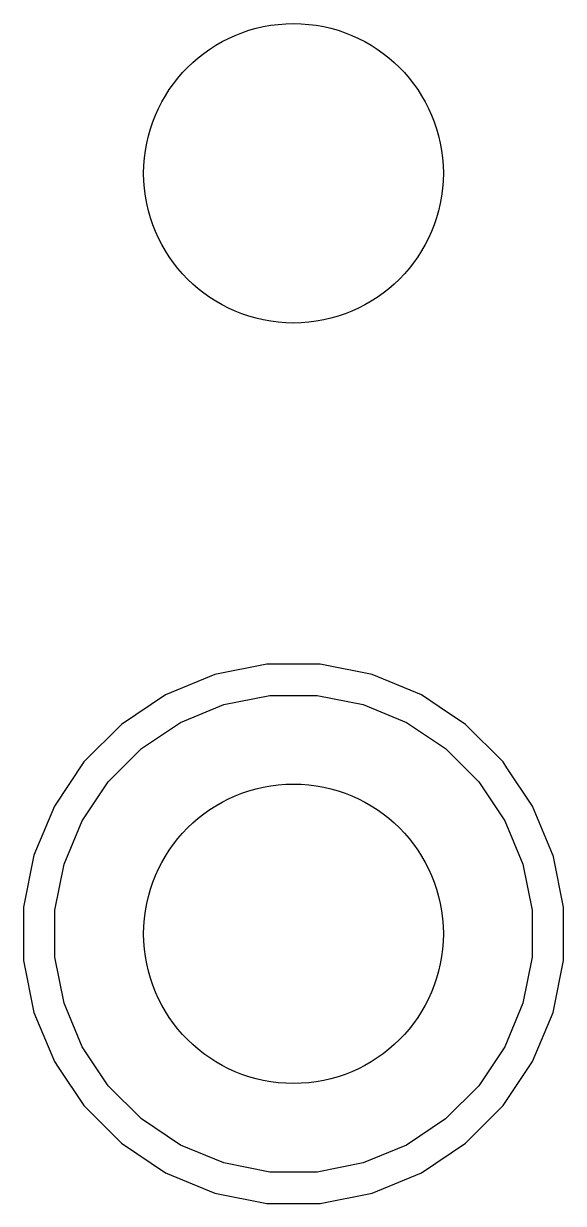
# Model space of a CAD drawing. Extents: x 114.9 to 199.6, y -137.1 to -76.7.
# Drawn here: x 121.079 to 122.88, y -110.57 to -106.63 of the extents above; entities that cross this region are included whole.
import ezdxf

# ---------------------------------------------------------------- set-up
doc = ezdxf.new("R2010")
doc.units = 0
doc.layers.add('BLACK', color=7, linetype='CONTINUOUS')

msp = doc.modelspace()

# ---------------------------------------------------------------- linework, layer by layer
at = {"layer": 'BLACK', "linetype": 'CONTINUOUS'}
for p, q in [((121.891303, -108.7695), (121.717343, -108.804103)), ((121.891309, -108.7695), (121.891303, -108.7695)), ((122.068691, -108.7695), (121.891309, -108.7695)), ((122.068696, -108.7695), (122.068691, -108.7695)), ((122.242656, -108.804103), (122.068696, -108.7695)), ((121.717332, -108.804106), (121.553456, -108.871985)), ((121.717343, -108.804103), (121.717332, -108.804106)), ((122.242667, -108.804106), (122.242656, -108.804103)), ((122.406543, -108.871985), (122.242667, -108.804106)), ((121.553456, -108.871985), (121.405967, -108.970533)), ((121.747772, -108.904448), (121.901586, -108.873852)), ((121.901586, -108.873852), (122.058414, -108.873852)), ((122.058414, -108.873852), (122.212228, -108.904448)), ((122.406544, -108.871985), (122.406543, -108.871985)), ((122.406547, -108.871987), (122.406544, -108.871985)), ((122.466021, -108.911726), (122.406547, -108.871987)), ((121.602883, -108.964463), (121.747772, -108.904448)), ((122.212228, -108.904448), (122.357117, -108.964463)), ((122.554032, -108.970533), (122.466021, -108.911726)), ((121.405967, -108.970533), (121.280533, -109.095967)), ((121.472485, -109.051592), (121.602883, -108.964463)), ((122.357117, -108.964463), (122.487515, -109.051592)), ((122.679466, -109.095967), (122.554032, -108.970533)), ((121.361592, -109.162485), (121.472485, -109.051592)), ((122.487515, -109.051592), (122.598408, -109.162485)), ((121.280533, -109.095967), (121.181985, -109.243456)), ((122.692317, -109.1152), (122.679466, -109.095967)), ((122.778013, -109.243453), (122.692317, -109.1152)), ((121.274463, -109.292883), (121.361592, -109.162485)), ((122.598408, -109.162485), (122.685537, -109.292883)), ((121.181985, -109.243456), (121.114106, -109.407332)), ((122.84472, -109.4045), (122.778013, -109.243453)), ((121.214448, -109.437772), (121.274463, -109.292883)), ((122.685537, -109.292883), (122.745552, -109.437772)), ((121.114103, -109.407343), (121.0795, -109.581303)), ((121.114106, -109.407332), (121.114103, -109.407343)), ((122.845893, -109.407332), (122.84472, -109.4045)), ((122.845896, -109.407343), (122.845893, -109.407332)), ((122.880499, -109.581303), (122.845896, -109.407343)), ((121.183852, -109.591586), (121.214448, -109.437772)), ((122.745552, -109.437772), (122.776148, -109.591586)), ((121.0795, -109.581303), (121.0795, -109.758696)), ((122.8805, -109.581309), (122.880499, -109.581303)), ((122.8805, -109.758691), (122.8805, -109.581309)), ((121.183852, -109.748414), (121.183852, -109.591586)), ((122.776148, -109.591586), (122.776148, -109.748414)), ((121.0795, -109.758696), (121.114103, -109.932656)), ((121.214448, -109.902228), (121.183852, -109.748414)), ((122.776148, -109.748414), (122.745552, -109.902228)), ((122.845894, -109.932666), (122.8805, -109.758691)), ((121.114103, -109.932656), (121.114106, -109.932667)), ((121.114106, -109.932667), (121.181985, -110.096543)), ((121.274463, -110.047117), (121.214448, -109.902228)), ((122.745552, -109.902228), (122.685537, -110.047117)), ((122.778013, -110.096547), (122.845894, -109.932666)), ((121.361592, -110.177515), (121.274463, -110.047117)), ((122.685537, -110.047117), (122.598408, -110.177515)), ((121.181985, -110.096543), (121.181987, -110.096547)), ((121.181987, -110.096547), (121.194451, -110.1152)), ((122.679464, -110.244035), (122.778013, -110.096547)), ((121.194451, -110.1152), (121.280533, -110.244032)), ((121.472485, -110.288408), (121.361592, -110.177515)), ((122.598408, -110.177515), (122.487515, -110.288408)), ((121.280533, -110.244032), (121.405967, -110.369466)), ((122.554035, -110.369464), (122.679464, -110.244035)), ((121.602883, -110.375537), (121.472485, -110.288408)), ((122.487515, -110.288408), (122.357117, -110.375537)), ((121.405967, -110.369466), (121.456988, -110.403557)), ((122.406547, -110.468013), (122.554035, -110.369464)), ((121.456988, -110.403557), (121.553453, -110.468013)), ((121.747772, -110.435552), (121.602883, -110.375537)), ((122.357117, -110.375537), (122.212228, -110.435552)), ((121.901586, -110.466148), (121.747772, -110.435552)), ((122.212228, -110.435552), (122.058414, -110.466148)), ((121.553453, -110.468013), (121.717334, -110.535894)), ((122.058414, -110.466148), (121.901586, -110.466148)), ((122.242666, -110.535894), (122.406547, -110.468013)), ((121.717334, -110.535894), (121.71734, -110.535895)), ((121.71734, -110.535895), (121.717343, -110.535896)), ((121.717343, -110.535896), (121.891303, -110.570499)), ((122.068691, -110.5705), (122.242666, -110.535894)), ((121.891303, -110.570499), (121.891309, -110.5705)), ((121.891309, -110.5705), (122.068691, -110.5705))]:
    msp.add_line(p, q, dxfattribs=at)
at = {"layer": 'BLACK'}
for centre in [(121.98, -107.13), (121.98, -109.67)]:
    msp.add_circle(centre, 0.5, dxfattribs=at)
at = {"layer": 'WHITE'}
for centre in [(121.98, -107.13), (121.98, -109.67)]:
    msp.add_circle(centre, 0.5, dxfattribs=at)

doc.saveas('drawing.dxf')
